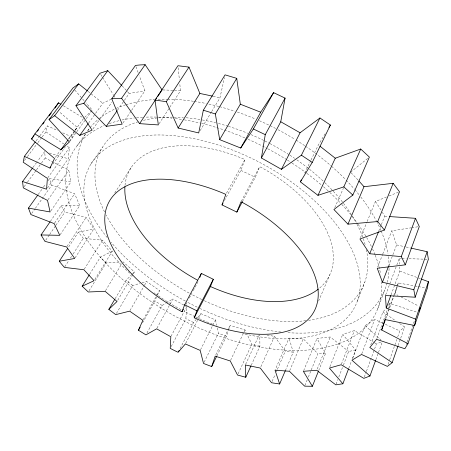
<?xml version="1.0" encoding="UTF-8"?>
<svg xmlns="http://www.w3.org/2000/svg" width="451" height="451" viewBox="0 0 451 451"><rect width="100%" height="100%" fill="white"/><g stroke="black" fill="none" stroke-linecap="round" stroke-linejoin="round"><path stroke-width="0.34" stroke-dasharray="2.25 1.69" d="M47.406 188.061L68.231 158.791L69.381 147.725L66.528 145.791M171.217 346.531L185.851 318.705L186.753 306.68L171.143 336.125M42.174 136.941L45.968 131.878L47.361 125.88L57.598 130.514M211.654 111.583L219.925 97.94L224.457 77.572M385.74 318.795L397.314 286.644M397.483 286.03L398.301 282.957L414.193 285.855M406.204 344.773L406.881 342.788M407.106 342.123L414.356 320.932M216.897 355.833L226.425 336.254L228.195 331.135M228.415 330.493L230.185 325.374L244.989 329.952L245.88 331.812M398.171 345.477L400.471 338.864M400.702 338.205L404.615 326.964L399.473 323.429M388.057 364.425L389.438 360.484M389.67 359.83L396.807 339.473M397.731 336.846L399.8 330.933L404.615 326.964M375.88 359.633L378.248 353.094M378.485 352.44L382.268 341.965M385.396 318.226L388.982 308.428M389.219 307.774L393.52 296.019M393.762 295.366L397.342 285.568M397.585 284.914L398.301 282.957M364.307 377.064L366.206 371.866M366.449 371.218L376.422 343.933L381.32 341.869M391.073 294.841L399.806 271.136L399.8 266.964M376.794 338.684L389.703 303.472L417.299 312.317M396.824 288.488L394.89 293.759L398.007 295.377M370.767 344.868L382.905 312.041L385.599 308.935M224.378 200.594L240.907 170.365L244.916 159.581L243.478 158.932A112.975 64.702 28 0 0 125.006 185.496M361.781 353.81L374.646 319.421L382.826 323.164M385.684 294.881L396.609 265.577M396.852 264.923L399.276 258.412L401.356 258.474M377.617 309.082L384.793 289.937M388.677 265.859L392.646 255.384M392.894 254.73L396.621 244.91L391.767 230.788L411.03 227.84M348.786 368.23L351.487 361.116M352.473 358.522L355.67 350.111L342.715 334.366L354.396 330.577L373.445 342.129M352.688 358.246L365.09 325.599L374.646 319.421M336.051 384.184L337.816 379.595M338.825 376.98L343.115 365.84M343.363 365.186L348.662 351.425L355.67 350.111M341.43 364.081L354.396 330.577M377.741 266.947L382.499 254.68M382.752 254.031L391.767 230.788M329.906 366.787L342.715 334.366M357.26 301.274L364.718 282.332M378.761 231.115L381.084 225.297M381.337 224.649L384.697 216.238L382.347 212.269M318.671 370.609L325.509 353.623L316.991 338.453L330.2 336.982L348.662 351.425M317.273 368.963L330.2 336.982M304.904 385.515L307.289 379.674M308.349 377.075L310.998 370.587M311.263 369.938L317.887 353.714L303.219 338.814L289.018 338.103L275.313 369.527M242.441 201.541L255.294 177.299L259.658 166.712L261.152 167.434A112.975 64.702 28 0 1 318.857 288.691M360.473 237.688L366.877 222.168M367.142 221.52L375.418 201.473L386.479 197.008M303.647 370.671L316.991 338.453M318.586 301.133L329.844 274.659M289.705 370.632L303.219 338.814M69.477 141.112L72.318 137.177L74.471 132.143M285.348 370.637L293.24 352.208L289.018 338.103M272.111 381.461L275.195 374.375M276.311 371.799L277.151 369.865M277.433 369.222L285.274 351.182L274.507 336.356L265.831 334.845M334.772 207.595L343.38 188.292M260.864 366.787L274.507 336.356M142.539 322.905L154.823 300.913L157.033 296.031M157.309 295.422L159.513 290.545L146.665 281.514L140.701 283.211M251.252 365.254L259.911 346.283L259.804 335.031M245.637 364.34L259.207 334.907M238.134 373.783L251.833 344.231L247.069 334.298M230.574 360.355L243.782 332.483M244.087 331.851L244.989 329.952M215.803 354.864L228.347 329.14M228.657 328.508L230.185 325.374M304.645 173.105L310.733 160.612M311.038 159.987L318.35 144.991L325.43 133.248M204.145 362.192L218.431 333.272L216.807 325.938M200.503 349.801L215.482 319.939L200.977 313.693L196.625 318.885M185.694 343.329L198.113 319.252M198.429 318.632L200.977 313.693M180.079 348.589L193.58 322.521L196.191 319.404M186.009 304.273L187.994 300.541M189.319 298.055L191.963 293.082M193.287 290.591L198.248 281.266M241.336 201.18L259.658 166.712M75.458 130.328L77.098 127.3L59.228 111.713M156.954 328.227L169.914 304.436M170.247 303.827L172.902 298.951L183.85 305.107M226.487 193.18L244.916 159.581M146.936 333.03L162.112 305.468L165.709 303.298M143.204 319.686L156.796 295.399M157.134 294.796L159.513 290.545M129.989 310.553L144.235 285.748M144.579 285.145L146.665 281.514M116.431 313.411L132.746 285.477L140.035 283.403M117.745 300.27L133.034 274.326M133.389 273.723L134.454 271.914L122.971 261.789M115.163 298.686L126.066 280.268L131.991 274.371M200.154 130.57L211.293 112.175M105.506 290.709L121.883 263.598M94.789 279.53L112.305 251.201L102.552 240.22L83.288 238.331L78.406 232.152L68.078 247.853M89.01 290.799L106.205 262.95L120.879 261.935M89.586 274.377L100.331 257.194L112.305 251.201M84.252 269.151L102.552 240.22M75.08 257.876L93.808 228.899L86.175 217.326L64.848 212.162L61.178 205.701L50.518 221.187M159.102 123.749L169.413 107.851M169.796 107.265L180.49 90.775L179.718 83.125M114.779 192.881L131.607 166.932M64.781 266.806L68.935 260.413M70.446 258.09L71.579 256.348M73.09 254.02L83.288 238.331M67.007 246.387L86.175 217.326M60.158 234.734L79.754 205.577L74.646 193.744L51.82 185.102L50.608 181.809L49.604 178.545L70.954 181.928L68.783 170.236L45.196 157.991L44.672 151.57L37.574 161.182M45.737 240.22L49.244 235.067M49.633 234.492L55.484 225.906M55.879 225.331L64.848 212.162M122.931 122.999L131.179 110.935M131.574 110.365L144.923 90.837L139.348 75.841M54.616 223.042L74.646 193.744M90.86 164.153L102.349 147.438M50.912 210.797L70.954 181.928M117.536 110.179L123.98 100.945M124.38 100.364L129.212 93.436L144.923 90.837M47.93 199.872L68.783 170.236M92.906 128.997L99.772 119.301M100.178 118.726L111.899 102.18M31.711 213.441L34.93 208.909M35.33 208.339L51.82 185.102M77.048 145.786L85.769 133.541M87.748 130.756L88.937 129.087M38.211 194.46L43.093 187.639M43.499 187.069L45.534 184.228M47.975 180.817L49.604 178.545M47.789 177.807L69.381 147.725M88.667 122.988L102.811 103.245L111.301 99.203M52.84 164.147L65.418 146.727M69.792 141.411L76.354 132.323M76.766 131.754L85.78 119.261M86.192 118.692L91.519 111.307M55.326 157.348L60.259 150.544M68.473 139.207L74.629 130.7M75.041 130.13L77.098 127.3M68.699 139.043L74.804 130.61M75.216 130.051L83.356 118.805M388.503 305.135L389.703 303.472M24.128 186.725L27.021 182.779M27.432 182.215L36.108 170.388M36.52 169.824L41.064 163.628M41.475 163.065L45.196 157.991M32.985 167.4L37.157 161.746M24.45 160.545L26.981 157.173M27.404 156.61L37.529 143.119M37.952 142.561L41.751 137.499M36.086 140.847L39.429 136.411M39.846 135.858L47.361 125.88M84.664 117.316L92.342 110.174L85.887 102.766M132.481 273.881L134.454 271.914M350.557 172.214L367.762 158.374M166.312 302.937L172.902 298.951M389.083 195.959L398.194 192.289M78.406 232.152L93.808 228.899M411.718 227.732L418.596 226.678M325.509 353.623L317.887 353.714M61.178 205.701L79.754 205.577M162.788 89.941L173.821 90.313M402.05 258.496L406.204 258.62M408.978 258.705L426.996 259.252M384.697 216.238L388.198 216.474M174.486 90.358L180.49 90.775M293.24 352.208L285.274 351.182M414.886 285.979L417.649 286.481M418.342 286.611L425.254 287.868M396.621 244.91L405.438 246.872M406.12 247.024L410.19 247.932M259.911 346.283L251.833 344.231M213.193 96.288L219.925 97.94M49.384 153.013L68.231 158.791M226.425 336.254L218.431 333.272M399.806 271.136L420.636 278.814M62.717 132.831L72.318 137.177M385.34 324.314L399.8 330.933M193.58 322.521L185.851 318.705M240.907 170.365L255.294 177.299M401.125 296.989L418.584 306.037M184.431 305.423L186.173 306.364M374.037 342.489L376.422 343.933M162.112 305.468L154.823 300.913M63.332 105.748L83.768 118.241M45.968 131.878L63.67 143.863M382.905 312.041L395.471 320.684M132.746 285.477L126.066 280.268M87.996 91.35L102.811 103.245M365.09 325.599L380.965 339.924M106.205 262.95L100.331 257.194M351.019 172.694L358.444 180.456M122.074 85.848L129.212 93.436M74.832 90.076L84.044 100.652M375.418 201.473L380.999 210.003M100.731 74.421L102.208 76.8M102.574 77.397L113.286 94.642M113.652 95.24L115.129 97.619M135.96 66.709L138.136 72.577M215.482 319.939L216.66 325.272M178.173 67.813L179.368 79.641M399.276 258.412L399.749 264.23M387.065 283.019A168.905 97.405 28 0 1 287.118 332.607M280.979 332.054A168.905 97.405 28 0 1 200.21 308.574M197.211 307.142A168.905 97.405 28 0 1 187.131 302.018M185.378 301.076A168.905 97.405 28 0 1 111.121 242.317M107.186 237.553A168.905 97.405 28 0 1 85.955 133.4M87.77 130.677A168.905 97.405 28 0 1 98.346 119.301M98.887 118.85A168.905 97.405 28 0 1 114.887 108.979M116.127 108.42A168.905 97.405 28 0 1 125.333 104.925M125.981 104.722A168.905 97.405 28 0 1 154.58 99.536M158.098 99.333A168.905 97.405 28 0 1 167 99.164M167.699 99.169A168.905 97.405 28 0 1 193.614 101.295M194.296 101.396A168.905 97.405 28 0 1 206.254 103.533M208.914 104.096A168.905 97.405 28 0 1 218.977 106.521M219.654 106.701A168.905 97.405 28 0 1 234.791 111.222M237.389 112.102A168.905 97.405 28 0 1 255.537 119.047M259.404 120.71A168.905 97.405 28 0 1 269.546 125.412M270.155 125.711A168.905 97.405 28 0 1 275.595 128.445M277.991 129.696A168.905 97.405 28 0 1 294.999 139.404M296.189 140.148A168.905 97.405 28 0 1 305.011 145.87M305.586 146.265A168.905 97.405 28 0 1 331.057 165.838M331.558 166.272A168.905 97.405 28 0 1 345.624 179.599M346.114 180.101A168.905 97.405 28 0 1 354.463 189.251M354.903 189.758A168.905 97.405 28 0 1 359.154 194.905M360.8 196.991A168.905 97.405 28 0 1 376.292 220.748M376.608 221.351A168.905 97.405 28 0 1 380.965 230.512M381.23 231.137A168.905 97.405 28 0 1 388.001 253.952M388.401 256.613A168.905 97.405 28 0 1 387.234 282.365M381.529 281.751A171.538 95.685 28 0 1 172.378 314.702A171.538 95.685 28 0 1 104.085 125.615M109.243 123.608A171.538 95.685 28 0 1 119.289 120.626M122.052 119.994A171.538 95.685 28 0 1 134.466 117.97M136.49 117.75A171.538 95.685 28 0 1 142.719 117.271M146.271 117.113A171.538 95.685 28 0 1 157.371 117.113M158.797 117.164A171.538 95.685 28 0 1 171.944 118.151M175.309 118.54A171.538 95.685 28 0 1 183.529 119.729M184.222 119.842A171.538 95.685 28 0 1 199.675 122.954M201.614 123.416A171.538 95.685 28 0 1 245.513 138.164M248.016 139.252A171.538 95.685 28 0 1 267.201 148.486M267.809 148.802A171.538 95.685 28 0 1 286.875 159.755M287.456 160.116A171.538 95.685 28 0 1 291.493 162.693M292.062 163.065A171.538 95.685 28 0 1 306.297 172.947M306.855 173.364A171.538 95.685 28 0 1 322.442 185.846M323.514 186.77A171.538 95.685 28 0 1 329.253 191.934M329.76 192.402A171.538 95.685 28 0 1 341.322 203.931M341.773 204.416A171.538 95.685 28 0 1 350.681 214.631M352.372 216.722A171.538 95.685 28 0 1 357.739 223.814M358.128 224.361A171.538 95.685 28 0 1 366.246 236.871M366.601 237.474A171.538 95.685 28 0 1 371.387 246.483M372.56 248.969A171.538 95.685 28 0 1 374.973 254.606M375.215 255.227A171.538 95.685 28 0 1 380.605 274.202M129.708 273.165A150.076 83.458 28 0 1 143.012 135.875A150.076 83.458 28 0 1 350.427 246.742A150.076 83.458 28 0 1 242.559 333.486M212.506 324.122A150.076 83.458 28 0 1 209.365 322.899M208.74 322.645A150.076 83.458 28 0 1 195.678 316.991M195.058 316.703A150.076 83.458 28 0 1 184.076 311.246M181.065 309.64A150.076 83.458 28 0 1 164.074 299.616M163.504 299.25A150.076 83.458 28 0 1 155.64 293.979M155.093 293.595A150.076 83.458 28 0 1 153.994 292.817M366.359 249.679A147.787 84.974 28 0 1 308.591 320.345M305.857 320.689A147.787 84.974 28 0 1 204.156 300.642M201.721 299.498A147.787 84.974 28 0 1 191.512 294.356M189.144 293.082A147.787 84.974 28 0 1 106.126 215.02M104.553 211.947A147.787 84.974 28 0 1 138.767 121.601M143.452 120.338A147.787 84.974 28 0 1 157.196 117.942M158.521 117.801A147.787 84.974 28 0 1 173.387 117.142M174.063 117.153A147.787 84.974 28 0 1 183.399 117.553M186.06 117.767A147.787 84.974 28 0 1 201.061 119.724M202.375 119.955A147.787 84.974 28 0 1 215.708 122.796M218.402 123.478A147.787 84.974 28 0 1 227.749 126.139M228.392 126.336A147.787 84.974 28 0 1 247.74 133.27M250.948 134.607A147.787 84.974 28 0 1 264.297 140.712M264.923 141.028A147.787 84.974 28 0 1 269.309 143.255M269.929 143.581A147.787 84.974 28 0 1 289.311 154.84M289.897 155.217A147.787 84.974 28 0 1 294.537 158.284M296.814 159.851A147.787 84.974 28 0 1 308.912 168.809M309.442 169.232A147.787 84.974 28 0 1 324.354 182.204M324.844 182.678A147.787 84.974 28 0 1 332.861 190.812M333.306 191.297A147.787 84.974 28 0 1 343.025 202.73M343.453 203.283A147.787 84.974 28 0 1 351.853 215.296M352.225 215.888A147.787 84.974 28 0 1 356.645 223.566M356.955 224.158A147.787 84.974 28 0 1 365.209 244.848"/><path stroke-width="0.68" d="M421.29 279.051L428.45 281.689L415.67 319.133L414.638 325.515L384.917 319.533L381.647 329.997L407.963 343.656L404.846 348.747L376.551 339.332L369.797 347.495L392.19 362.666L397.94 346.137M428.45 281.689L427.322 288.245L414.638 325.515M415.67 319.133L386.225 308.01L385.442 295.535L415.196 297.198L413.804 289.728L382.471 282.225L377.239 268.238L405.302 264.833L401.277 256.602L369.724 253.755L359.937 238.985L384.387 230.055L377.724 221.554L347.958 224.158L333.909 209.523L352.851 195.063L369.375 157.078L360.721 149.022L343.82 186.889L317.972 195.334L300.383 181.854L312.244 162.416L330.391 125.028L319.945 117.993L301.398 155.195L281.418 169.322L261.411 157.98L265.256 134.663L285.077 98.109L273.582 92.635L260.717 112.203L240.716 148.029L219.688 139.641L215.358 113.962L236.747 78.367L225.066 74.855L203.333 110.202L198.716 132.944L178.151 128.022L166.318 101.684L155.037 100.06L158.335 124.927L139.579 123.647L121.573 98.29L111.763 98.763L122.148 124.143L106.261 126.348L83.796 103.33L79.759 104.395L75.948 105.692L92.094 130.142L79.776 135.401L54.667 115.704L49.041 119.616L69.386 141.98L60.958 149.726L34.89 133.913L31.531 138.993L54.509 158.481L49.999 168.082L24.388 156.367L23.187 162.23L47.383 178.37L46.588 189.206L22.55 181.539L32.568 167.969M261.411 157.98L280.753 121.77L285.077 98.109M114.813 299.278L108.832 309.38L115.721 314.629L129.64 311.156L142.866 320.295L138.44 330.233L145.921 334.868L156.621 328.835L170.816 336.734L170.241 348.386L174.176 350.399L178.145 352.31L185.372 343.95L200.193 350.421L203.525 363.45L211.677 366.573L215.189 356.121L230.269 360.986L237.553 375.04L245.772 377.267L250.965 365.885M407.963 343.656L414.322 324.996M419.092 311.004L420.231 307.672M415.196 297.198L428.377 259.297L427.148 251.709L410.867 248.084M413.804 289.728L427.148 251.709M242.441 201.541L236.837 212.105L222.016 204.912L225.816 194.404L224.339 193.727A116.24 62.441 28 0 0 107.022 206.287A116.24 62.441 28 0 0 180.8 311.139L182.041 311.737L183.365 309.251M348.538 368.879L342.878 383.767L329.393 368.084L341.176 364.741L363.833 378.361L369.967 375.993L375.644 360.287M405.302 264.833L419.283 226.571L415.501 218.307L389.596 216.57M381.647 329.997L385.498 319.455M386.225 308.01L390.831 295.501M401.277 256.602L415.501 218.307M182.041 311.737L184.645 304.786L201.349 273.43L213.317 279.299L210.459 286.498L194.212 317.769L195.401 318.327A116.24 62.441 28 0 0 315.593 308.213A116.24 62.441 28 0 0 242.548 202.544L241.009 201.794L236.837 212.105M382.471 282.225L388.429 266.513M199.838 277.365L201.349 273.43M194.212 317.769L196.907 310.835L213.317 279.299M384.387 230.055L399.496 191.765L393.154 183.309L363.996 186.714L358.906 180.981M369.724 253.755L378.502 231.763M245.772 377.267L245.338 364.983L260.295 368.055L271.553 382.752L279.637 383.981L275.031 370.164L289.435 371.269L304.639 386.163L312.357 386.293L318.406 371.263M377.724 221.554L393.154 183.309M347.958 224.158L363.996 186.714M279.637 383.981L285.348 370.637M317.972 195.334L335.268 158.222L360.721 149.022M211.677 366.573L216.593 356.465M300.383 181.854L301.296 179.977M281.418 169.322L300.078 132.769L319.945 117.993M178.466 351.69L179.109 350.45M222.016 204.912L223.031 203.063M240.716 148.029L253.366 128.969L273.582 92.635M138.44 330.233L140.148 327.184M219.688 139.641L240.321 104.215L236.747 78.367M55.028 108.043L58.523 102.805L60.924 104.277M328.971 127.379L330.391 125.028M108.832 309.38L117.034 301.477L105.145 291.312L88.283 291.983L82.172 286.222L89.213 274.969M178.151 128.022L199.872 93.447L188.992 67.109L177.965 65.722L155.037 100.06M166.318 101.684L188.992 67.109M82.172 286.222L94.062 280.708L83.875 269.743L64.397 267.387L61.764 264.32L59.278 261.23L67.695 248.433M139.579 123.647L156.655 98.064M157.822 96.317L162.089 89.924L145.137 64.702L140.222 64.927L135.475 65.406L111.763 98.763M59.278 261.23L74.697 258.468L66.624 246.968L44.953 241.364L41.041 234.96L50.123 221.762M106.261 126.348L117.13 110.76M121.573 98.29L145.137 64.702M41.041 234.96L59.763 235.321L54.221 223.617L30.91 214.575L28.447 208.103L37.805 195.029M79.776 135.401L88.266 123.551M49.999 168.082L50.811 166.955M60.958 149.726L67.881 140.171M83.796 103.33L107.8 70.666L121.595 85.34M75.948 105.692L99.992 73.231L107.8 70.666M54.667 115.704L78.671 83.863L87.449 90.91M24.388 156.367L35.251 141.952M49.041 119.616L72.989 87.962L78.671 83.863M34.89 133.913L58.523 102.805M31.531 138.993L34.045 135.678M37.405 131.252L38.662 129.595M42.856 124.07L44.119 122.413M49.153 115.777L51.251 113.015M392.19 362.666L387.364 366.392L361.539 354.458L351.943 360.202L369.967 375.993M342.878 383.767L335.798 384.838L316.749 370.265L303.382 371.314L312.357 386.293M28.447 208.103L50.112 211.953L47.53 200.441L23.3 187.847L22.55 181.539M199.872 93.447L212.522 96.125M203.333 110.202L215.358 113.962M240.321 104.215L260.717 112.203M253.366 128.969L265.256 134.663M210.459 286.498L211.615 287.039A112.975 64.702 28 0 0 318.344 289.102M184.645 304.786L196.907 310.835M280.753 121.77L300.078 132.769M301.398 155.195L312.244 162.416M319.973 146.214L335.268 158.222M343.82 186.889L352.851 195.063M197.369 280.06A112.975 64.702 28 0 1 124.904 186.81"/></g></svg>
